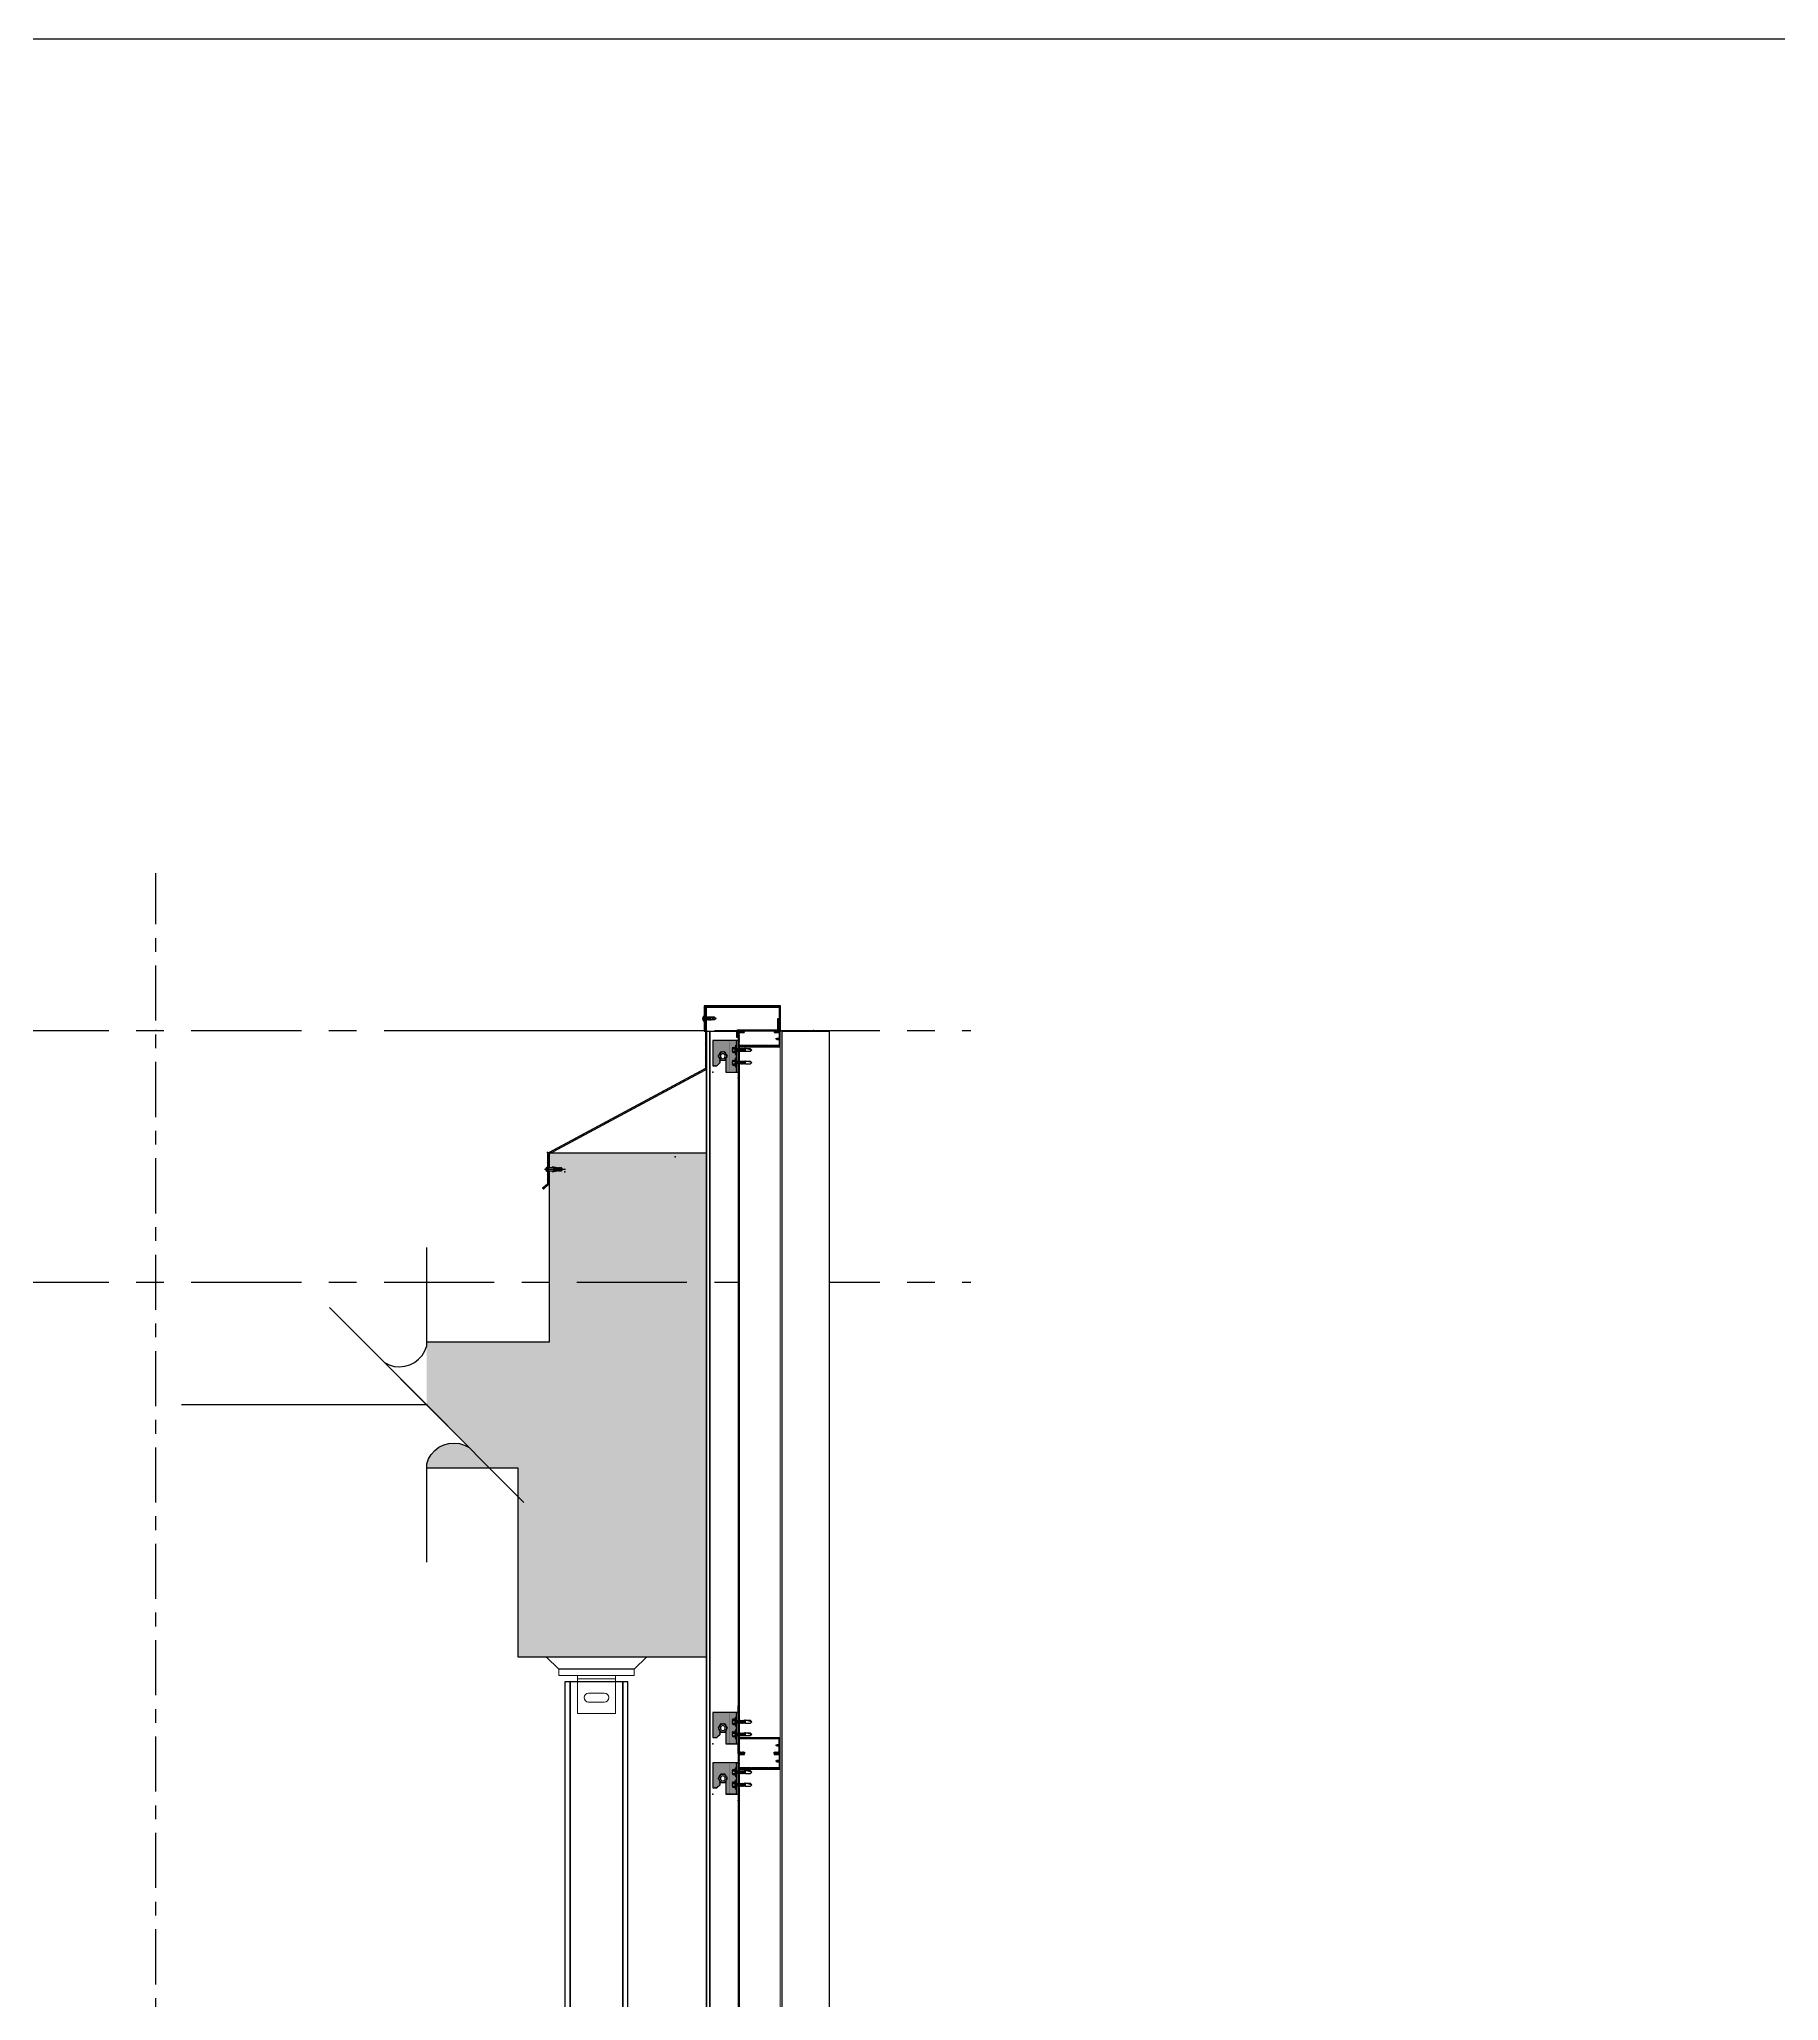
# Model space of a CAD drawing. Header units: millimetres. Extents: x -1379 to 1385823, y -4884429 to 548763.
# Drawn here: x 718754 to 721518, y -2332092 to -2328975 of the extents above; entities that cross this region are included whole.
import ezdxf
from ezdxf.enums import TextEntityAlignment as Align
from ezdxf.xclip import XClip

# ---------------------------------------------------------------- set-up
doc = ezdxf.new("R2010")
doc.units = ezdxf.units.MM
doc.header["$XCLIPFRAME"] = 0
doc.set_wipeout_variables(frame=1)
for name, pattern in [('CENTER', [50.8, 31.75, -6.35, 6.35, -6.35]), ('TA_GL_000.70000', [1.925, 0.7, -0.175, 0.175, -0.175, 0.7]), ('TA_HL_001.00000', [6.5, 3.55, -2.95])]:
    doc.linetypes.add(name, pattern=pattern)
for name, color, linetype in [('000 - 0_SYM_DWG_BREAKER_DEF_SUB', 7, 'Continuous'), ('000 - 0_SYM_DWG_BREAKER_MAIN_COLOR_1', 7, 'Continuous'), ('000 - 0_SYM_DWG_BREAKER_WIPEOUT_', 7, 'Continuous'), ('000 - 0_SYM_DWG_GRIDLINE_MAIN_COLOR_251', 7, 'Continuous'), ('000 - 0_SYM_DWG_SLOPE-SYM_TEXT_COLOR_3', 7, 'Continuous'), ('000 - CONCRETE_COL_CUT_COLOR_1', 7, 'Continuous'), ('000 - CONCRETE_COL_CUT_COLOR_5', 7, 'Continuous'), ('000 - CONCRETE_COL_HATCH_', 7, 'Continuous'), ('000 - CONCRETE_COL_WIPEOUT_', 7, 'Continuous'), ('000 - EXISTING_CONCRETE_MAIN_COLOR_1', 7, 'Continuous'), ('000 - GRID', 7, 'CENTER'), ('000 - L I N E 0.1', 7, 'Continuous'), ('000 - STRUCTURE_STEEL_ACCESORIES_MAIN_COLOR_1', 7, 'Continuous'), ('000 - STRUCTURE_STEEL_FASTERN_MAIN_COLOR_2', 7, 'Continuous'), ('000 - STRUCTURE_STEEL_FRAMING_MAIN_COLOR_1', 7, 'Continuous'), ('000 - STRUCTURE_STEEL_FRAMING_SUB_COLOR_2', 7, 'Continuous'), ('000 - STRUCTURE_STEEL_FRAMING_WIPEOUT_', 7, 'Continuous'), ('010 - ASPG_ACCESSORIES_MAIN_COLOR_1', 7, 'Continuous'), ('010 - ASPG_ACCESSORIES_MAIN_COLOR_2', 7, 'Continuous'), ('010 - ASPG_ACCESSORIES_SUB_COLOR_2', 7, 'Continuous'), ('010 - ASPG_ACCESSORIES_SUB_COLOR_3', 7, 'Continuous'), ('010 - ASPG_ACCESSORIES_SYMBOL_', 7, 'Continuous'), ('010 - ASPG_ACCESSORIES_WIPEOUT_', 7, 'Continuous'), ('010 - ASPG_EXTR_MAIN_COLOR_2', 7, 'Continuous'), ('010 - ASPG_EXTR_WIPEOUT_', 7, 'Continuous'), ('010 - ASPG_FASTERN_MAIN_COLOR_1', 7, 'Continuous'), ('010 - ASPG_FASTERN_SUB_COLOR_2', 7, 'Continuous'), ('010 - ASPG_FASTERN_WIPEOUT_', 7, 'Continuous'), ('010 - ASPG_FLASHING_CUT_COLOR_3', 7, 'Continuous'), ('010 - ASPG_FLASHING_CUT_COLOR_4', 7, 'Continuous'), ('010 - ASPG_FLASHING_CUT_COLOR_5', 7, 'Continuous'), ('010 - ASPG_FLASHING_HATCH_', 7, 'Continuous'), ('010 - ASPG_FRAMING_CUT_COLOR_4', 7, 'Continuous'), ('010 - ASPG_FRAMING_HATCH_', 7, 'Continuous'), ('010 - ASPG_FRAMING_SUB_COLOR_2', 7, 'Continuous'), ('010 - ASPG_FRAMING_WIPEOUT_', 7, 'Continuous'), ('Center Line', 7, 'CENTER'), ('HATCH', 7, 'Continuous')]:
    doc.layers.add(name, color=color, linetype=linetype)
doc.layers.add('010 - ASPG_ACCESSORIES_DEF_SUB', color=7, linetype='Continuous', plot=False)
doc.layers.add('SCREW', color=7, linetype='Continuous', lineweight=5)
doc.styles.add('ARIAL', font='arial.ttf')
doc.styles.add('Cetury Gothic', font='swissl.ttf')
doc.styles.add('TA', font='', dxfattribs={"height": 4.5})
doc.styles.get('TA').set_extended_font_data('Cordia New')
pattern_1 = [(45, (0, 0), (-1.01028, 1.01028), []), (45, (0.6735, 0), (-1.01028, 1.01028), [])]

# ---------------------------------------------------------------- blocks, each defined once
blk = doc.blocks.new('*U2496')
at = {"color": 7}
blk.add_wipeout([(4590, 67.8), (4590, 144.8), (0, 144.8), (0, 67.8)], dxfattribs=at).dxf.layer = '010 - ASPG_EXTR_WIPEOUT_'
at = {"layer": '010 - ASPG_EXTR_MAIN_COLOR_2', "color": 7}
blk.add_lwpolyline([(4590, 69.8), (4590, 144.8), (0, 144.8), (0, 69.8)], close=True, dxfattribs=at)
blk = doc.blocks.new('*U3388')
at = {"color": 7}
blk.add_wipeout([(-50, 40), (50, 40), (50, 3560), (-50, 3560)], dxfattribs=at)
blk.add_wipeout([(-225, 0), (-175, 0), (-175, 4594), (-225, 4594)], dxfattribs=at).dxf.layer = '000 - STRUCTURE_STEEL_FRAMING_WIPEOUT_'
at = {"layer": '000 - STRUCTURE_STEEL_ACCESORIES_MAIN_COLOR_1', "color": 7, "lineweight": 0}
blk.add_line((30, 3510), (-30, 3510), dxfattribs=at)
blk.add_lwpolyline([(-15.2, 3528.5), (-12.5, 3528), (12.5, 3528), (15.2, 3528.5), (17.4, 3530.1), (19, 3532.3), (19.5, 3535), (19, 3537.7), (17.4, 3539.9), (15.2, 3541.5), (12.5, 3542), (-12.5, 3542), (-15.2, 3541.5), (-17.4, 3539.9), (-19, 3537.7), (-19.5, 3535), (-19, 3532.3), (-17.4, 3530.1), (-15.2, 3528.5)], close=True, dxfattribs=at)
at = {"layer": '000 - STRUCTURE_STEEL_FRAMING_MAIN_COLOR_1', "color": 7}
for points in [[(-225, 0), (-180, 0), (-180, 4594), (-225, 4594)], [(-180, 0), (-175, 0), (-175, 4594), (-180, 4594)]]:
    blk.add_lwpolyline(points, close=True, dxfattribs=at)
at = {"layer": '000 - STRUCTURE_STEEL_FRAMING_SUB_COLOR_2', "color": 7}
blk.add_lwpolyline([(-42, 3560), (42, 3560), (42, 40), (-42, 40)], close=True, dxfattribs=at)
at = {"color": 7}
blk.add_wipeout([(60, 3580), (60, 3570), (-60, 3570), (-60, 3580), (-80, 3600), (80, 3600)], dxfattribs=at).dxf.layer = '000 - STRUCTURE_STEEL_FRAMING_WIPEOUT_'
blk.add_wipeout([(60, 3580), (60, 3570), (-60, 3570), (-60, 3580), (-80, 3600), (80, 3600)], dxfattribs=at)
at = {"layer": '000 - STRUCTURE_STEEL_ACCESORIES_MAIN_COLOR_1', "color": 7, "lineweight": 0}
for p, q in [((-30, 3510), (-30, 3570)), ((30, 3565), (-30, 3565)), ((30, 3570), (30, 3510))]:
    blk.add_line(p, q, dxfattribs=at)
at = {"layer": '000 - STRUCTURE_STEEL_FASTERN_MAIN_COLOR_2', "color": 7}
blk.add_line((-60, 3580), (60, 3580), dxfattribs=at)
at = {"layer": '000 - STRUCTURE_STEEL_FASTERN_MAIN_COLOR_2', "color": 7, "lineweight": 0}
blk.add_lwpolyline([(60, 3580), (60, 3570), (-60, 3570), (-60, 3580), (-80, 3600), (80, 3600)], close=True, dxfattribs=at)
at = {"layer": '000 - STRUCTURE_STEEL_FRAMING_MAIN_COLOR_1', "color": 7}
for points in [[(-50, 3560), (-42, 3560), (-42, 40), (-50, 40)], [(42, 3560), (50, 3560), (50, 40), (42, 40)]]:
    blk.add_lwpolyline(points, close=True, dxfattribs=at)
blk = doc.blocks.new('000_ASPG_TYP_FILES_20260218-010703_FRAME_EXTR_HONLIZONTAL')
at = {"layer": '010 - ASPG_FRAMING_HATCH_'}
h = blk.add_hatch(dxfattribs=at)
h.set_pattern_fill('ANSI32', scale=0.1)
edge = h.paths.add_edge_path()
edge.add_line((74.7, 2), (25, 2))
edge.add_line((25, 2), (25, 67))
edge.add_arc((24.7, 67), 0.3, 0, 90)
edge.add_line((24.7, 67.3), (0.3, 67.3))
edge.add_arc((0.3, 67), 0.3, 90, 180)
edge.add_line((0, 67), (0, 57.6))
edge.add_arc((0.3, 57.6), 0.3, 180, 270)
edge.add_line((0.3, 57.3), (1.7, 57.3))
edge.add_arc((1.7, 57.6), 0.3, 270, 360)
edge.add_line((2, 57.6), (2, 65))
edge.add_arc((2.3, 65), 0.3, 90, 180, ccw=False)
edge.add_line((2.3, 65.3), (22.7, 65.3))
edge.add_arc((22.7, 65), 0.3, 0, 90, ccw=False)
edge.add_line((23, 65), (23, 49))
edge.add_line((23, 49), (23.5, 48.5))
edge.add_line((23.5, 48.5), (23, 48))
edge.add_line((23, 48), (23, 22.3))
edge.add_line((23, 22.3), (23.5, 21.8))
edge.add_line((23.5, 21.8), (23, 21.3))
edge.add_line((23, 21.3), (23, 2.3))
edge.add_arc((22.7, 2.3), 0.3, -90, 0, ccw=False)
edge.add_line((22.7, 2), (2.3, 2))
edge.add_arc((2.3, 2.3), 0.3, 180, 270, ccw=False)
edge.add_line((2, 2.3), (2, 9.7))
edge.add_arc((1.7, 9.7), 0.3, 0, 90)
edge.add_line((1.7, 10), (0.3, 10))
edge.add_arc((0.3, 9.7), 0.3, 90, 180)
edge.add_line((0, 9.7), (0, 0.3))
edge.add_arc((0.3, 0.3), 0.3, 180, 270)
edge.add_line((0.3, 0), (74.7, 0))
at = {"layer": '010 - ASPG_ACCESSORIES_DEF_SUB', "color": 7}
for p in [(0, 67.3), (25, 67.3), (25, 67.3), (0, 57.3), (0, 10), (0, 10), (0, 0), (75, 2), (75, 0)]:
    blk.add_point(p, dxfattribs=at)
at = {"layer": '010 - ASPG_FRAMING_CUT_COLOR_4', "color": 7}
blk.add_line((75, 0.3), (75, 1.7), dxfattribs=at)
blk.add_lwpolyline([(74.7, 2), (25, 2), (25, 67, 0.414214), (24.7, 67.3), (0.3, 67.3, 0.414214), (0, 67), (0, 57.6, 0.414214), (0.3, 57.3), (1.7, 57.3, 0.414214), (2, 57.6), (2, 65, -0.414214), (2.3, 65.3), (22.7, 65.3, -0.414214), (23, 65), (23, 49), (23.5, 48.5), (23, 48), (23, 22.3), (23.5, 21.8), (23, 21.3), (23, 2.3, -0.414214), (22.7, 2), (2.3, 2, -0.414214), (2, 2.3), (2, 9.7, 0.414214), (1.7, 10), (0.3, 10, 0.414214), (0, 9.7), (0, 0.3, 0.414214), (0.3, 0), (74.7, 0)], format="xyb", dxfattribs=at)
for centre, start, end in [((2.3, 65), 90, 180), ((0.3, 57.6), 180, 270), ((1.7, 57.6), 270, 0), ((0.3, 9.7), 90, 180), ((0.3, 0.3), 180, 270), ((1.7, 9.7), 0, 90), ((2.3, 2.3), 180, 270), ((22.7, 2.3), 270, 0), ((74.7, 1.7), 0, 90), ((74.7, 0.3), 270, 0)]:
    blk.add_arc(centre, 0.3, start, end, dxfattribs=at)
blk = doc.blocks.new('PZG35-9D5')
at = {"layer": 'Center Line', "color": 7}
blk.add_line((0, 3.7), (0, -10.5), dxfattribs=at)
at = {"layer": 'SCREW', "color": 7}
for p, q in [((-1.4, 0), (-1.4, -1.1)), ((1.4, 0), (1.4, -0.6)), ((-1.9, -1.4), (1.9, -0.9)), ((-1.9, -1.4), (-1.4, -1.1)), ((-1.9, -1.4), (-1.4, -1.7)), ((-1.9, -2.7), (1.9, -2.2)), ((-1.9, -2.7), (-1.4, -2.4)), ((-1.9, -2.7), (-1.4, -3)), ((-1.9, -4), (-1.4, -3.7)), ((-1.9, -4), (-1, -3.9)), ((-1.9, -4), (-1.4, -4.3)), ((-1.4, -1.1), (1.4, -0.6)), ((-1.4, -1.7), (1.4, -1.2)), ((-1.4, -1.7), (-1.4, -2.4)), ((-1.4, -2.4), (1.4, -1.9)), ((-1.4, -3), (1.4, -2.5)), ((-1.4, -3), (-1.4, -3.7)), ((-1.4, -3.7), (-0.8, -3.6)), ((-1.4, -4.3), (-1.4, -8.1)), ((-1.4, -4.3), (-1.2, -4.3)), ((0, -9.5), (-1.4, -8.1)), ((0, -9.5), (1.4, -8.1)), ((0.6, -3.3), (1.4, -3.2)), ((0.7, -3.7), (1.9, -3.5)), ((0.7, -3.9), (1.4, -3.8)), ((0.7, -4.6), (1.4, -4.5)), ((0.7, -5), (1.9, -4.8)), ((0.7, -5.2), (1.4, -5.1)), ((1.9, -0.9), (1.4, -0.6)), ((1.9, -0.9), (1.4, -1.2)), ((1.4, -1.2), (1.4, -1.9)), ((1.9, -2.2), (1.4, -1.9)), ((1.9, -2.2), (1.4, -2.5)), ((1.4, -2.5), (1.4, -3.2)), ((1.9, -3.5), (1.4, -3.2)), ((1.9, -3.5), (1.4, -3.8)), ((1.4, -3.8), (1.4, -4.5)), ((1.9, -4.8), (1.4, -4.5)), ((1.9, -4.8), (1.4, -5.1)), ((1.4, -5.1), (1.4, -8.1))]:
    blk.add_line(p, q, dxfattribs=at)
blk.add_lwpolyline([(0, -9.5), (0.7, -5.2), (0.7, -3.6, 0.417657), (0.4, -3.3, 0.108102), (-0.8, -3.6), (-1.4, -4.7)], format="xyb", dxfattribs=at)
blk = doc.blocks.new('*U3139')
at = {"layer": 'SCREW', "color": 7}
blk.add_lwpolyline([(3, 1.8, 0.09906), (0.8, 2.5), (0.8, 2.3), (-0.8, 2.3), (-0.8, 2.5, 0.09906), (-3, 1.8, 0.266588), (-3.5, 1), (-3.5, 0.2, 0.414214), (-3.3, 0), (3.3, 0, 0.414214), (3.5, 0.2), (3.5, 1, 0.266588)], format="xyb", close=True, dxfattribs=at)
blk.add_blockref('PZG35-9D5', (0, 0), dxfattribs=at)
blk = doc.blocks.new('000_ASPG_TYP_FILES_BK_FOR_ASPG_LOUVERS_SIDE_VIEW')
at = {"color": 7}
blk.add_point((0, 0), dxfattribs=at)
at = {"layer": '010 - ASPG_ACCESSORIES_MAIN_COLOR_1', "color": 7}
blk.add_line((2.8, -12.5), (2.8, 12.5), dxfattribs=at)
for points in [[(43.2, -12.5), (0.8, -12.5), (0.8, 12.5), (43.2, 12.5)], [(52.5, 12.5), (43.2, 12.5), (43.2, -12.5), (52.5, -12.5)]]:
    blk.add_lwpolyline(points, close=True, dxfattribs=at)
at = {"layer": '010 - ASPG_ACCESSORIES_SUB_COLOR_3', "color": 7}
for p, q in [((43.5, -12.5), (43.5, 12.5)), ((43.8, -12.5), (43.8, 12.5)), ((44.3, -12.5), (44.3, 12.5)), ((45, -12.5), (45, 12.5)), ((45.8, -12.5), (45.8, 12.5)), ((46.7, -12.5), (46.7, 12.5)), ((47.6, -12.5), (47.6, 12.5)), ((48.6, -12.5), (48.6, 12.5)), ((50.6, -12.5), (50.6, 12.5)), ((51.4, -12.5), (51.4, 12.5)), ((52.1, -12.5), (52.1, 12.5)), ((52.5, -12.5), (52.5, 12.5))]:
    blk.add_line(p, q, dxfattribs=at)
at = {"layer": 'SCREW', "color": 7, "rotation": 270}
blk.add_blockref('*U3139', (2.8, 0), dxfattribs=at)
blk = doc.blocks.new('A$C57452C2B')
at = {"layer": '010 - ASPG_FASTERN_MAIN_COLOR_1', "color": 7}
for p, q in [((0.003, 0.0005), (0.003, 0.004)), ((0.01, 0), (0.004, 0)), ((0.007, 0.031), (0.0045, 0.021)), ((0.005, 0.0005), (0.005, 0.004)), ((0.009, 0.0005), (0.009, 0.004)), ((0.011, 0.0005), (0.011, 0.004))]:
    blk.add_line(p, q, dxfattribs=at)
for points in [[(0.014, 0.005), (0.014, 0.006), (0, 0.006), (0, 0.005), (0.003, 0.004), (0.011, 0.004)], [(0.0045, 0.021), (0.0045, 0.028), (0.007, 0.031), (0.0095, 0.028), (0.0095, 0.021)]]:
    blk.add_lwpolyline(points, close=True, dxfattribs=at)
for centre, radius, start, end in [((0.004, 0.0013), 0.00125, 216.8699, 323.1301), ((0.007, 0.0043), 0.00425, 241.9275, 298.0725), ((0.01, 0.0013), 0.00125, 216.8699, 323.1301)]:
    blk.add_arc(centre, radius, start, end, dxfattribs=at)
at = {"layer": '010 - ASPG_FASTERN_SUB_COLOR_2', "color": 7}
for p in [(0.0095, 0.021), (0.0045, 0.021)]:
    blk.add_line(p, (0.0045, 0.0197), dxfattribs=at)
for points in [[(0.0045, 0.0167, 0.666667), (0.0045, 0.0182), (0.0095, 0.0195, 0.666667), (0.0095, 0.018)], [(0.0045, 0.0152, 0.666667), (0.0045, 0.0167), (0.0095, 0.018, 0.666667), (0.0095, 0.0165)], [(0.0045, 0.0137, 0.666667), (0.0045, 0.0152), (0.0095, 0.0165, 0.666667), (0.0095, 0.015)], [(0.0045, 0.0122, 0.666667), (0.0045, 0.0137), (0.0095, 0.015, 0.666667), (0.0095, 0.0135)], [(0.0045, 0.0107, 0.666667), (0.0045, 0.0122), (0.0095, 0.0135, 0.666667), (0.0095, 0.012)], [(0.0045, 0.0092, 0.666667), (0.0045, 0.0107), (0.0095, 0.012, 0.666667), (0.0095, 0.0105)], [(0.0045, 0.0077, 0.666667), (0.0045, 0.0092), (0.0095, 0.0105, 0.666667), (0.0095, 0.009)], [(0.0045, 0.0062, 0.666667), (0.0045, 0.0077), (0.0095, 0.009, 0.666667), (0.0095, 0.0075)], [(0.0047, 0.006, 0.091189), (0.0045, 0.0062), (0.0095, 0.0075, 0.666667), (0.0095, 0.006)]]:
    blk.add_lwpolyline(points, format="xyb", dxfattribs=at)
for centre, start, end in [((0.0042, 0.0189), 292.6199, 67.3801), ((0.0098, 0.0203), 112.6199, 247.3801)]:
    blk.add_arc(centre, 0.000812, start, end, dxfattribs=at)
blk = doc.blocks.new('A$C6d2a724f')
at = {"color": 7}
blk.add_wipeout([(-3.7, 6.3), (3.7, 6.3), (7.3, 0), (3.7, -6.3), (-3.7, -6.3), (-7.3, 0)], dxfattribs=at).dxf.layer = '010 - ASPG_FASTERN_MAIN_COLOR_1'
at = {"layer": '010 - ASPG_FASTERN_MAIN_COLOR_1', "color": 7}
blk.add_lwpolyline([(-3.7, 6.3), (3.7, 6.3), (7.3, 0), (3.7, -6.3), (-3.7, -6.3), (-7.3, 0)], close=True, dxfattribs=at)
at = {"layer": '010 - ASPG_FASTERN_SUB_COLOR_2', "color": 7}
for radius in [6.33, 3.96]:
    blk.add_circle((0, 0), radius, dxfattribs=at)
blk = doc.blocks.new('A$Cb3d6a647')
at = {"color": 7}
blk.add_wipeout([(0, -50), (0, -50), (0, 0), (40, 0), (40, -40), (33.7, -40), (28.7, -35), (28.7, -25), (27.4, -21.8), (24.2, -20.5), (21, -21.8), (19.7, -25), (19.7, -50)], dxfattribs=at).dxf.layer = '010 - ASPG_FASTERN_WIPEOUT_'
at = {"layer": 'HATCH'}
h = blk.add_hatch(dxfattribs=at)
h.set_pattern_fill('DOTS', scale=0.5)
h.paths.add_polyline_path([(3, 0), (3, -8), (4, -8), (5, -11), (8.5, -11, -0.236068), (9, -12), (9, -19), (5, -19), (4, -22), (3, -22), (3, -28), (4, -28), (5, -31), (8.5, -31, -0.236068), (9, -32), (9, -39), (5, -39), (4, -42), (3, -42), (3, -50), (19.7, -50), (19.7, -25, -1), (28.7, -25), (28.7, -35), (33.7, -40), (40, -40), (40, 0)])
at = {"color": 7}
blk.add_point((40, -50), dxfattribs=at)
at = {"layer": '010 - ASPG_ACCESSORIES_MAIN_COLOR_1', "color": 7}
blk.add_lwpolyline([(0, 0), (3, 0), (3, -50), (0, -50)], close=True, dxfattribs=at)
at = {"layer": '010 - ASPG_ACCESSORIES_MAIN_COLOR_2', "color": 7}
blk.add_lwpolyline([(0, 0), (40, 0), (40, -40), (33.7, -40), (28.7, -35), (28.7, -25, 1), (19.7, -25), (19.7, -50), (0, -50)], format="xyb", close=True, dxfattribs=at)
at = {"color": 7, "extrusion": (0, 0, -1), "xscale": 1000, "yscale": 1000, "zscale": -1000, "rotation": 270}
for p in [(-9, -8), (-9, -28)]:
    blk.add_blockref('A$C57452C2B', p, dxfattribs=at)
at = {"color": 7}
blk.add_blockref('A$C6d2a724f', (24.2, -25), dxfattribs=at)
blk = doc.blocks.new('*U2511')
at = {"color": 7}
blk.add_wipeout([(1122.5, 2), (25, 2), (25, 67.3), (1122.5, 67.3)], dxfattribs=at).dxf.layer = '010 - ASPG_FRAMING_WIPEOUT_'
at = {"layer": '010 - ASPG_FRAMING_SUB_COLOR_2', "color": 7}
blk.add_lwpolyline([(1122.5, 2), (25, 2), (25, 67.3), (1122.5, 67.3)], close=True, dxfattribs=at)
at = {"color": 7, "rotation": 90}
for p in [(12.5, 67.3), (1135, 67.3)]:
    blk.add_blockref('000_ASPG_TYP_FILES_BK_FOR_ASPG_LOUVERS_SIDE_VIEW', p, dxfattribs=at)
at = {"color": 7}
blk.add_blockref('000_ASPG_TYP_FILES_20260218-010703_FRAME_EXTR_HONLIZONTAL', (0, 0), dxfattribs=at)
at = {"color": 7, "xscale": -1}
blk.add_blockref('000_ASPG_TYP_FILES_20260218-010703_FRAME_EXTR_HONLIZONTAL', (1147.5, 0), dxfattribs=at)
at = {"color": 7, "rotation": 270}
for p in [(65, 0), (1132.5, 0)]:
    blk.add_blockref('A$Cb3d6a647', p, dxfattribs=at)
blk = doc.blocks.new('*U2495')
at = {"layer": '000 - CONCRETE_COL_HATCH_'}
h = blk.add_hatch(dxfattribs=at)
h.set_pattern_fill('AR-CONC', scale=0.04)
h.set_pattern_definition([(50, (184443.3333, -843106.8257), (7.28738676, -0.63756342), [0.762, -8.382]), (355, (184443.333, -843106.826), (-1.40973686, 7.64227381), [0.6096, -6.705623367]), (100.4514447, (184443.9406, -843106.879), (5.877649884, 7.004710076), [0.64760035, -7.123609784]), (46.1842, (184443.333, -843104.794), (10.84316164, -1.68169312), [1.143, -12.573]), (96.6355576, (184444.237, -843104.934), (9.49616536, 9.89704498), [0.97140093, -10.68542433]), (351.1841512, (184443.333, -843104.794), (9.49616536, 9.89704498), [0.91439868, -10.05838928]), (21, (184444.3493, -843105.3017), (6.06457565, -4.090607927), [0.762, -8.382]), (326, (184444.349, -843105.302), (2.472081134, 7.367518645), [0.6096, -6.7056]), (71.451445, (184444.855, -843105.6426), (8.53665677, 3.276910755), [0.64760035, -7.123597504]), (37.5, (184443.3333, -843106.8257), (0.12354413, 3.382201555), [0, -6.62432, 0, -6.8072, 0, -6.731]), (7.5, (184443.3333, -843106.8257), (2.6727865, 4.007222993), [0, -3.88112, 0, -6.47192, 0, -2.5654]), (327.5, (184441.0677, -843106.8257), (5.423623807, -0.22914976), [0, -2.54, 0, -7.9248, 0, -10.5156]), (317.5, (184440.0517, -843106.8257), (5.925167255, 1.017059641), [0, -3.302, 0, -5.26288, 0, -7.4676])])
h.paths.add_polyline_path([(0, 0), (0, 300), (4390, 300), (4390, 0), (4690, 0), (4690, 300), (8090, 300), (8090, 0), (8390, 0), (8390, 300), (11790, 300), (11790, 0), (12090, 0), (12090, 300), (15460, 300), (15460, 0), (15760, 0), (15760, 800), (15510, 800), (15510, 500), (-48.3, 500), (-48.3, 800), (-300, 800), (-300, 0)])
at = {"layer": '000 - CONCRETE_COL_CUT_COLOR_1', "color": 7, "lineweight": -2}
blk.add_lwpolyline([(0, 0), (0, 300), (4390, 300), (4390, 0), (4690, 0), (4690, 300), (8090, 300), (8090, 0), (8390, 0), (8390, 300), (11790, 300), (11790, 0), (12090, 0), (12090, 300), (15460, 300), (15460, 0), (15760, 0), (15760, 800), (15510, 800), (15510, 500), (-48.3, 500), (-48.3, 800), (-300, 800), (-300, 0), (-300, 0), (-300, 0), (-300, 0), (-300, 0), (-300, 0), (-300, 0), (-300, 0), (-300, 0), (-300, 0), (-300, 0), (-300, 0), (-300, 0), (-300, 0), (-300, 0), (-300, 0), (-300, 0), (-300, 0), (-300, 0), (-300, 0), (-300, 0), (-300, 0), (-300, 0), (-300, 0), (-300, 0)], close=True, dxfattribs=at)
blk = doc.blocks.new('C-1-IV01_REV00-1_20260626-133915_SECTION_A-2_ST')
at = {"layer": '000 - CONCRETE_COL_CUT_COLOR_5', "color": 7}
blk.add_blockref('*U2495', (685, 113430), dxfattribs=at)
at = {"layer": '000 - EXISTING_CONCRETE_MAIN_COLOR_1', "color": 7}
blk.add_lwpolyline([(385, 114425), (16445, 114425), (16445, 109825), (16195, 109825), (16195, 109530), (635, 109530), (635.1, 109825), (385.1, 109825)], close=True, dxfattribs=at)
blk = doc.blocks.new('*U2515')
at = {"layer": '000 - 0_SYM_DWG_GRIDLINE_MAIN_COLOR_251', "color": 7, "linetype": 'ByBlock', "ltscale": 5}
blk.add_line((5, 0), (-25.9, 0), dxfattribs=at)
at = {"layer": '000 - 0_SYM_DWG_GRIDLINE_MAIN_COLOR_251', "color": 7}
for p in [(-20.9, 0), (0, 0)]:
    blk.add_point(p, dxfattribs=at)
at = {"color": 7, "style": 'TA', "flags": 1}
blk.add_attdef('LOCATION', (6, -6), '', height=4.5, rotation=270, dxfattribs=at)
blk = doc.blocks.new('*U2499')
at = {"layer": '000 - 0_SYM_DWG_GRIDLINE_MAIN_COLOR_251', "color": 7, "linetype": 'ByBlock', "ltscale": 5}
blk.add_line((10, 0), (-226, 0), dxfattribs=at)
at = {"layer": '000 - 0_SYM_DWG_GRIDLINE_MAIN_COLOR_251', "color": 7}
blk.add_point((-216, 0), dxfattribs=at)
at = {"color": 7, "style": 'TA', "flags": 1}
blk.add_attdef('LOCATION', (6, -6), '', height=4.5, rotation=270, dxfattribs=at)
at = {"layer": '000 - 0_SYM_DWG_SLOPE-SYM_TEXT_COLOR_3', "color": 7, "style": 'ARIAL'}
blk.add_attdef('GRID-HEAD', text='', height=4, rotation=90, dxfattribs=at).set_placement((25.6, 0), align=Align.MIDDLE_CENTER)
blk = doc.blocks.new('C-1-IV01_REV00-1_20260626-134155_SECTION_A-2_DIMS')
at = {"layer": '000 - GRID', "color": 7, "linetype": 'TA_GL_000.70000'}
for name, p, xscale, yscale, zscale, rotation in [('*U2499', (15570, 109025), 25, 25, 25, 270), ('*U2515', (15570, 114425), 50, 50, 50, 180), ('*U2515', (15570, 114025), 50, 50, 50, 180)]:
    blk.add_blockref(name, p, dxfattribs=dict(at, xscale=xscale, yscale=yscale, zscale=zscale, rotation=rotation))
blk = doc.blocks.new('*U2774')
at = {"color": 7}
blk.add_wipeout([(15.59, -10), (0, -10), (0, -3.75), (-0.11, -3.43), (-0.29, -3.15), (-0.51, -2.9), (-0.78, -2.69), (-1.09, -2.54), (-1.41, -2.45), (-1.75, -2.42), (-2.08, -2.46), (-2.4, -2.56), (-2.7, -2.71), (0, 0), (2.69, 2.69), (2.39, 2.54), (2.07, 2.45), (1.73, 2.42), (1.4, 2.46), (1.08, 2.55), (0.78, 2.7), (0.52, 2.9), (0.29, 3.15), (0.12, 3.44), (0, 3.75), (0, 10), (15.59, 10), (15.6, 3.75), (15.71, 3.44), (15.89, 3.15), (16.11, 2.9), (16.37, 2.7), (16.67, 2.55), (16.99, 2.46), (17.33, 2.42), (17.66, 2.45), (17.98, 2.54), (18.28, 2.69), (15.59, 0), (12.89, -2.71), (13.19, -2.56), (13.51, -2.46), (13.85, -2.42), (14.18, -2.45), (14.51, -2.54), (14.81, -2.69), (15.08, -2.9), (15.3, -3.15), (15.48, -3.43), (15.6, -3.75)], dxfattribs=at).dxf.layer = '000 - 0_SYM_DWG_BREAKER_WIPEOUT_'
at = {"layer": '000 - 0_SYM_DWG_BREAKER_DEF_SUB', "color": 7}
blk.add_line((0, 0), (15.59, 0), dxfattribs=at)
at = {"layer": '000 - 0_SYM_DWG_BREAKER_MAIN_COLOR_1', "color": 7, "linetype": 'ByBlock', "lineweight": -2}
blk.add_line((-6.18, -6.2), (6.18, 6.2), dxfattribs=at)
blk.add_lwpolyline([(0, -10), (0, -3.75), (-0.11, -3.43), (-0.29, -3.15), (-0.51, -2.9), (-0.78, -2.69), (-1.09, -2.54), (-1.41, -2.45), (-1.75, -2.42), (-2.08, -2.46), (-2.4, -2.56), (-2.7, -2.71), (0, 0), (2.69, 2.69), (2.39, 2.54), (2.07, 2.45), (1.73, 2.42), (1.4, 2.46), (1.08, 2.55), (0.78, 2.7), (0.52, 2.9), (0.29, 3.15), (0.12, 3.44), (0, 3.75), (0, 10)], dxfattribs=at)
blk.add_point((0, 0), dxfattribs=at)
blk = doc.blocks.new('A$C09BF45C0')
at = {"layer": '010 - ASPG_ACCESSORIES_SUB_COLOR_3', "color": 7}
for p, q in [((0, 0.019), (0, 0.0195)), ((0.009, 0.0195), (0, 0.0195)), ((0.009, 0.019), (0, 0.019)), ((0.002, 0.019), (0.0025, 0.0172)), ((0.002, 0.0164), (0.007, 0.0175)), ((0.002, 0.0144), (0.007, 0.0155)), ((0.002, 0.0124), (0.007, 0.0135)), ((0.002, 0.0104), (0.007, 0.0115)), ((0.002, 0.0084), (0.0043, 0.0089)), ((0.002, 0.0064), (0.0033, 0.0067)), ((0.002, 0.0044), (0.0027, 0.0046)), ((0.0025, 0.0169), (0.0025, 0.0172)), ((0.0025, 0.0149), (0.0025, 0.0161)), ((0.0025, 0.0129), (0.0025, 0.0141)), ((0.0025, 0.0109), (0.0025, 0.0121)), ((0.0025, 0.0089), (0.0025, 0.0101)), ((0.0025, 0.0069), (0.0025, 0.0081)), ((0.0025, 0.0049), (0.0025, 0.0061)), ((0.0025, 0.0024), (0.0025, 0.0041)), ((0.0025, 0.0024), (0.0045, 0)), ((0.0039, 0.0207), (0.0039, 0.02)), ((0.0039, 0.02), (0.0051, 0.02)), ((0.0045, 0), (0.0065, 0.0081)), ((0.0045, 0), (0.0065, 0.0024)), ((0.0051, 0.02), (0.0051, 0.0207)), ((0.0057, 0.0092), (0.007, 0.0095)), ((0.0065, 0.0081), (0.0057, 0.0015)), ((0.0064, 0.0074), (0.007, 0.0075)), ((0.0065, 0.0158), (0.0065, 0.017)), ((0.0065, 0.0138), (0.0065, 0.015)), ((0.0065, 0.0118), (0.0065, 0.013)), ((0.0065, 0.0098), (0.0065, 0.011)), ((0.0065, 0.0078), (0.0065, 0.009)), ((0.0065, 0.0024), (0.0065, 0.007)), ((0.0065, 0.0058), (0.0065, 0.007)), ((0.0065, 0.0038), (0.0065, 0.005)), ((0.0066, 0.0177), (0.007, 0.019)), ((0.009, 0.019), (0.009, 0.0195))]:
    blk.add_line(p, q, dxfattribs=at)
for points in [[(0.0025, 0.0169), (0.0065, 0.0178, 0.222712), (0.007, 0.0175, -0.168799), (0.0065, 0.017), (0.0025, 0.0161, -0.16927), (0.002, 0.0164, 0.183704)], [(0.0025, 0.0149), (0.0065, 0.0158, 0.222712), (0.007, 0.0155, -0.168799), (0.0065, 0.015), (0.0025, 0.0141, -0.16927), (0.002, 0.0144, 0.183704)], [(0.0025, 0.0129), (0.0065, 0.0138, 0.222712), (0.007, 0.0135, -0.168799), (0.0065, 0.013), (0.0025, 0.0121, -0.16927), (0.002, 0.0124, 0.183704)], [(0.0025, 0.0109), (0.0065, 0.0118, 0.222712), (0.007, 0.0115, -0.168799), (0.0065, 0.011), (0.0025, 0.0101, -0.16927), (0.002, 0.0104, 0.183704)]]:
    blk.add_lwpolyline(points, format="xyb", close=True, dxfattribs=at)
for points in [[(0.0041, 0.0085), (0.0025, 0.0081, -0.16927), (0.002, 0.0084, 0.183704), (0.0025, 0.0089), (0.0065, 0.0098, 0.222712), (0.007, 0.0095, -0.168799), (0.0065, 0.009), (0.0061, 0.009)], [(0.0032, 0.0063), (0.0025, 0.0061, -0.16927), (0.002, 0.0064, 0.183704), (0.0025, 0.0069), (0.0035, 0.0071)], [(0.0027, 0.0042), (0.0025, 0.0041, -0.16927), (0.002, 0.0044, 0.183704), (0.0025, 0.0049)], [(0.0065, 0.0077), (0.0065, 0.0078, 0.222712), (0.007, 0.0075, -0.168799), (0.0065, 0.007), (0.0064, 0.007)]]:
    blk.add_lwpolyline(points, format="xyb", dxfattribs=at)
blk.add_lwpolyline([(0.0025, 0.0049), (0.0028, 0.0049)], dxfattribs=at)
for centre, radius, start, end in [((0.0045, 0.0117), 0.00904, 60.1372, 119.8628), ((0.0176, 0.0018), 0.0151, 151.1413, 177.5421), ((0.0052, 0.008), 0.00131, 2.4501, 128.8284)]:
    blk.add_arc(centre, radius, start, end, dxfattribs=at)
at = {"layer": '010 - ASPG_ACCESSORIES_SUB_COLOR_3', "color": 7, "insert": (0.005, 0.0067), "char_height": 0.001, "width": 0.059684, "attachment_point": 2, "style": 'Cetury Gothic'}
blk.add_mtext('\\A1;{\\H0.7x;\\S3/4;\\H1.429x;" }', dxfattribs=at)
blk = doc.blocks.new('000 - SELF_DRILLING_NO8.')
at = {"layer": '000 - L I N E 0.1', "color": 7, "xscale": 1000, "yscale": 1000, "zscale": 1000, "rotation": 90}
blk.add_blockref('A$C09BF45C0', (19, -4.5), dxfattribs=at)
blk = doc.blocks.new('*U2550')
at = {"layer": '010 - ASPG_ACCESSORIES_MAIN_COLOR_2', "color": 7}
blk.add_lwpolyline([(-0.0029, 0.0013), (-0.0027, 0.0017, -0.57735), (-0.0025, 0.0017), (-0.0023, 0.0013), (-0.0018, 0.0013), (-0.0015, 0.0017, -0.57735), (-0.0014, 0.0017), (-0.0011, 0.0013), (-0.0006, 0.0013), (-0.0004, 0.0017, -0.57735), (-0.0002, 0.0017), (0, 0.0014), (0, 0.0029, -0.049876), (0.0015, 0.0028, -0.129377), (0.0022, 0, -0.129377), (0.0015, -0.0028, -0.049876), (0, -0.0029), (0, -0.0013), (0, -0.0013), (-0.0006, -0.0013), (-0.0008, -0.0017, -0.577351), (-0.0009, -0.0017), (-0.0012, -0.0013), (-0.0017, -0.0013), (-0.0019, -0.0017, -0.577351), (-0.0021, -0.0017), (-0.0023, -0.0013), (-0.0029, -0.0013), (-0.0031, -0.0017, -0.57735), (-0.0033, -0.0017)], format="xyb", dxfattribs=at)
at = {"layer": '010 - ASPG_ACCESSORIES_SUB_COLOR_2', "color": 7}
for p, q in [((-0.0033, -0.0025), (-0.0033, 0.0025)), ((-0.0029, 0.0013), (-0.0033, 0.0013)), ((-0.0029, -0.0013), (-0.0033, 0.0007)), ((-0.0018, 0.0013), (-0.0023, 0.0013)), ((-0.0006, 0.0013), (-0.0011, 0.0013)), ((0, 0.0029), (0, -0.0029)), ((0.0015, 0.0028), (0.0015, -0.0028)), ((0.0015, 0.0004), (0.0015, -0.0004)), ((0.0022, 0.0004), (0.0015, 0.0004)), ((-0.0033, -0.0017), (-0.0033, -0.0016)), ((-0.0031, -0.0017), (-0.0029, -0.0013)), ((-0.0023, -0.0013), (-0.0029, -0.0013)), ((-0.0012, -0.0013), (-0.0017, -0.0013)), ((0, -0.0013), (-0.0006, -0.0013)), ((0.0015, -0.0004), (0.0022, -0.0004))]:
    blk.add_line(p, q, dxfattribs=at)
for points in [[(-0.0021, -0.0017), (-0.0023, -0.0013), (-0.0029, 0.0013), (-0.0027, 0.0017, -0.57735), (-0.0025, 0.0017), (-0.0023, 0.0013), (-0.0017, -0.0013), (-0.0019, -0.0017, -0.57)], [(-0.0009, -0.0017), (-0.0012, -0.0013), (-0.0018, 0.0013), (-0.0015, 0.0017, -0.57735), (-0.0014, 0.0017), (-0.0011, 0.0013), (-0.0006, -0.0013), (-0.0008, -0.0017, -0.57)]]:
    blk.add_lwpolyline(points, format="xyb", close=True, dxfattribs=at)
blk.add_lwpolyline([(0, -0.0013), (0, -0.0013), (-0.0006, 0.0013), (-0.0004, 0.0017, -0.57735), (-0.0002, 0.0017), (0, 0.0014)], format="xyb", dxfattribs=at)
for centre, radius, start, end in [((0, -0.0044), 0.00734, 78.5788, 90), ((-0.0034, 0), 0.00561, 0, 29.4871), ((-0.0034, 0), 0.00561, 330.5129, 0), ((-0.0032, -0.0016), 0.0000944, 210, 330), ((0, 0.0044), 0.00734, 270, 281.4212)]:
    blk.add_arc(centre, radius, start, end, dxfattribs=at)
at = {"color": 7}
blk.add_wipeout([(-0.002, 0.0025), (-0.002, -0.0025), (-0.008, -0.0025), (-0.008, -0.0041), (-0.0148, -0.0025), (-0.0148, -0.0019), (-0.016, -0.0019), (-0.016, -0.0025), (-0.0173, -0.0025), (-0.0173, -0.0019), (-0.0185, -0.0019), (-0.0185, -0.0025), (-0.0198, -0.0025), (-0.0198, -0.0019), (-0.021, -0.0019), (-0.021, -0.0025), (-0.0223, -0.0025), (-0.0235, -0.0012), (-0.0235, -0.0005), (-0.0093, -0.0005), (-0.0093, 0.0005), (-0.0235, 0.0005), (-0.0235, 0.0013), (-0.0223, 0.0025), (-0.021, 0.0025), (-0.021, 0.0019), (-0.0198, 0.0019), (-0.0198, 0.0025), (-0.0185, 0.0025), (-0.0185, 0.0019), (-0.0173, 0.0019), (-0.0173, 0.0025), (-0.016, 0.0025), (-0.016, 0.0019), (-0.0148, 0.0019), (-0.0148, 0.0025), (-0.008, 0.0041), (-0.008, 0.0025)], dxfattribs=at).dxf.layer = '010 - ASPG_ACCESSORIES_WIPEOUT_'
blk.add_point((-0.0275, -0.0041), dxfattribs=at)
at = {"layer": '010 - ASPG_ACCESSORIES_MAIN_COLOR_2', "color": 7}
blk.add_lwpolyline([(-0.002, 0.0025), (-0.002, -0.0025), (-0.008, -0.0025), (-0.008, -0.0041), (-0.0148, -0.0025), (-0.0148, -0.0019), (-0.016, -0.0019), (-0.016, -0.0025), (-0.0173, -0.0025), (-0.0173, -0.0019), (-0.0185, -0.0019), (-0.0185, -0.0025), (-0.0198, -0.0025), (-0.0198, -0.0019), (-0.021, -0.0019), (-0.021, -0.0025), (-0.0223, -0.0025), (-0.0235, -0.0012), (-0.0235, -0.0005), (-0.0093, -0.0005), (-0.0093, 0.0005), (-0.0235, 0.0005), (-0.0235, 0.0013), (-0.0223, 0.0025), (-0.021, 0.0025), (-0.021, 0.0019), (-0.0198, 0.0019), (-0.0198, 0.0025), (-0.0185, 0.0025), (-0.0185, 0.0019), (-0.0173, 0.0019), (-0.0173, 0.0025), (-0.016, 0.0025), (-0.016, 0.0019), (-0.0148, 0.0019), (-0.0148, 0.0025), (-0.008, 0.0041), (-0.008, 0.0025), (-0.002, 0.0025)], close=True, dxfattribs=at)
at = {"layer": '010 - ASPG_ACCESSORIES_SUB_COLOR_2', "color": 7}
for p, q in [((-0.0093, 0.0005), (-0.0235, 0.0005)), ((-0.0198, 0.0019), (-0.021, 0.0019)), ((-0.0173, 0.0019), (-0.0185, 0.0019)), ((-0.0148, 0.0019), (-0.016, 0.0019)), ((-0.008, 0.0041), (-0.0148, 0.0025)), ((-0.0148, 0.0025), (-0.002, 0.0025)), ((-0.0148, 0.0005), (-0.0148, 0.0025)), ((-0.0093, -0.0005), (-0.0093, 0.0005)), ((-0.008, 0.0025), (-0.008, 0.0041)), ((-0.0198, -0.0019), (-0.021, -0.0019)), ((-0.0173, -0.0019), (-0.0185, -0.0019)), ((-0.0148, -0.0019), (-0.016, -0.0019)), ((-0.0148, -0.0025), (-0.0148, -0.0005)), ((-0.002, -0.0025), (-0.0148, -0.0025)), ((-0.008, -0.0041), (-0.0148, -0.0025)), ((-0.008, -0.0041), (-0.008, -0.0025))]:
    blk.add_line(p, q, dxfattribs=at)
for points in [[(-0.0235, 0.0005), (-0.0235, 0.0013), (-0.0223, 0.0025), (-0.021, 0.0025), (-0.021, 0.0005)], [(-0.0198, 0.0005), (-0.0198, 0.0025), (-0.0185, 0.0025), (-0.0185, 0.0005)], [(-0.0173, 0.0005), (-0.0173, 0.0025), (-0.016, 0.0025), (-0.016, 0.0005)], [(-0.0093, -0.0005), (-0.0235, -0.0005)], [(-0.021, -0.0005), (-0.021, -0.0025), (-0.0223, -0.0025), (-0.0235, -0.0012), (-0.0235, -0.0005)], [(-0.0185, -0.0005), (-0.0185, -0.0025), (-0.0198, -0.0025), (-0.0198, -0.0005)], [(-0.016, -0.0005), (-0.016, -0.0025), (-0.0173, -0.0025), (-0.0173, -0.0005)]]:
    blk.add_lwpolyline(points, dxfattribs=at)
at = {"layer": '010 - ASPG_ACCESSORIES_SYMBOL_', "color": 7}
blk.add_line((0.0046, 0), (-0.0288, 0), dxfattribs=at)
blk = doc.blocks.new('*U3459')
at = {"layer": '010 - ASPG_FLASHING_HATCH_'}
h = blk.add_hatch(dxfattribs=at)
h.set_pattern_fill('ANSI32', scale=0.03)
h.set_pattern_definition(pattern_1)
h.paths.add_polyline_path([(54, 0), (52, 0), (52, 38), (-65.3, 38), (-65.3, 0), (-67.3, 0), (-67.3, 40), (54, 40)])
h = blk.add_hatch(dxfattribs=at)
h.set_pattern_fill('ANSI32', scale=0.03)
h.set_pattern_definition([(45, (-1e-14, 17), (-10.1028, 10.1028), []), (45, (6.735, 17), (-10.1028, 10.1028), [])])
edge = h.paths.add_edge_path()
edge.add_line((303, -243), (310.7, -249.4))
edge.add_line((310.7, -249.4), (309.4, -251))
edge.add_line((309.4, -251), (301, -243.9))
edge.add_line((301, -243.9), (301, -196))
edge.add_arc((300, -196), 1, 360, 450)
edge.add_line((300, -195), (53, -62))
edge.add_arc((53, -59), 3, 180, 270, ccw=False)
edge.add_line((50, -59), (50, 38))
edge.add_line((50, 38), (52, 38))
edge.add_line((52, 38), (52, -59))
edge.add_arc((53, -59), 1, 180, 270)
edge.add_line((53, -60), (300, -193))
edge.add_arc((300, -196), 3, 0, 90, ccw=False)
edge.add_line((303, -196), (303, -243))
h = blk.add_hatch(dxfattribs=at)
h.set_pattern_fill('ANSI32', scale=0.03)
h.set_pattern_definition(pattern_1)
edge = h.paths.add_edge_path()
edge.add_line((-65.3, 20), (-65.3, 2))
edge.add_arc((-63.3, 2), 2, 180, 270)
edge.add_line((-63.3, 0), (0, 0))
edge.add_line((0, 0), (0, -10))
edge.add_line((0, -10), (2, -10))
edge.add_line((2, -10), (2, 0))
edge.add_arc((0, 0), 2, 0, 90)
edge.add_line((0, 2), (-63.3, 2))
edge.add_line((-63.3, 2), (-63.3, 20))
edge.add_line((-63.3, 20), (-65.3, 20))
at = {"color": 7}
for p in [(100, -200), (303, -193)]:
    blk.add_point(p, dxfattribs=at)
at = {"layer": '010 - ASPG_FLASHING_CUT_COLOR_3', "color": 7}
blk.add_lwpolyline([(54, 0), (52, 0), (52, 38), (-65.3, 38), (-65.3, 0), (-67.3, 0), (-67.3, 40), (54, 40)], close=True, dxfattribs=at)
at = {"layer": '010 - ASPG_FLASHING_CUT_COLOR_4', "color": 7}
blk.add_lwpolyline([(-65.3, 20), (-65.3, 2, 0.414214), (-63.3, 0), (0, 0), (0, -10), (2, -10), (2, 0, 0.414214), (0, 2), (-63.3, 2), (-63.3, 20)], format="xyb", close=True, dxfattribs=at)
at = {"layer": '010 - ASPG_FLASHING_CUT_COLOR_5', "color": 7}
blk.add_lwpolyline([(303, -243), (310.7, -249.4), (309.4, -251), (301, -243.9), (301, -196, 0.414214), (300, -195), (53, -62, -0.414214), (50, -59), (50, 38), (52, 38), (52, -59, 0.414214), (53, -60), (300, -193, -0.414214), (303, -196)], format="xyb", close=True, dxfattribs=at)
at = {"color": 7, "rotation": 180}
blk.add_blockref('000 - SELF_DRILLING_NO8.', (54, 20), dxfattribs=at)
at = {"layer": '000 - L I N E 0.1', "color": 7, "xscale": 1000, "yscale": 1000, "zscale": 1000}
blk.add_blockref('*U2550', (303, -219.5), dxfattribs=at)

msp = doc.modelspace()

# ---------------------------------------------------------------- linework, layer by layer
at = {"layer": 'Defpoints', "color": 7}
msp.add_lwpolyline([(715050.7, -2338975.4), (734425.7, -2338975.4), (734425.7, -2328975.4), (715050.7, -2328975.4)], close=True, dxfattribs=at)

# ---------------------------------------------------------------- next in the draw order: block references
at = {"color": 7, "xscale": -1}
msp.add_blockref('*U3388', (719639.3, -2335145.4), dxfattribs=at)

# ---------------------------------------------------------------- next in the draw order: block references
at = {"color": 7}
ref = msp.add_blockref('C-1-IV01_REV00-1_20260626-133915_SECTION_A-2_ST', (703369.3, -2444975.4), dxfattribs=at)
XClip(ref).set_block_clipping_path([(16000.3033297936, 108709.0365557191), (16925.7880545537, 115059.9154549562)])

# ---------------------------------------------------------------- next in the draw order: block references
at = {"color": 7, "xscale": -25, "yscale": 25, "zscale": 25}
msp.add_blockref('*U2774', (719369.6, -2331145.4), dxfattribs=at)

# ---------------------------------------------------------------- next in the draw order: block references
at = {"color": 7}
msp.add_blockref('C-1-IV01_REV00-1_20260626-134155_SECTION_A-2_DIMS', (703369.3, -2444975.4), dxfattribs=at)

# ---------------------------------------------------------------- next in the draw order: block references
at = {"color": 7, "linetype": 'TA_HL_001.00000', "yscale": -1, "rotation": 90}
msp.add_blockref('*U2511', (719864.3, -2332846.4), dxfattribs=at)

# ---------------------------------------------------------------- next in the draw order: block references
msp.add_blockref('*U2511', (719864.3, -2331698.9), dxfattribs=at)

# ---------------------------------------------------------------- next in the draw order: block references
msp.add_blockref('*U2496', (719864.3, -2335141.4), dxfattribs=at)

# ---------------------------------------------------------------- next in the draw order: block references
at = {"color": 7, "xscale": -1}
msp.add_blockref('*U3459', (719864.3, -2330551.4), dxfattribs=at)

doc.saveas('drawing.dxf')
